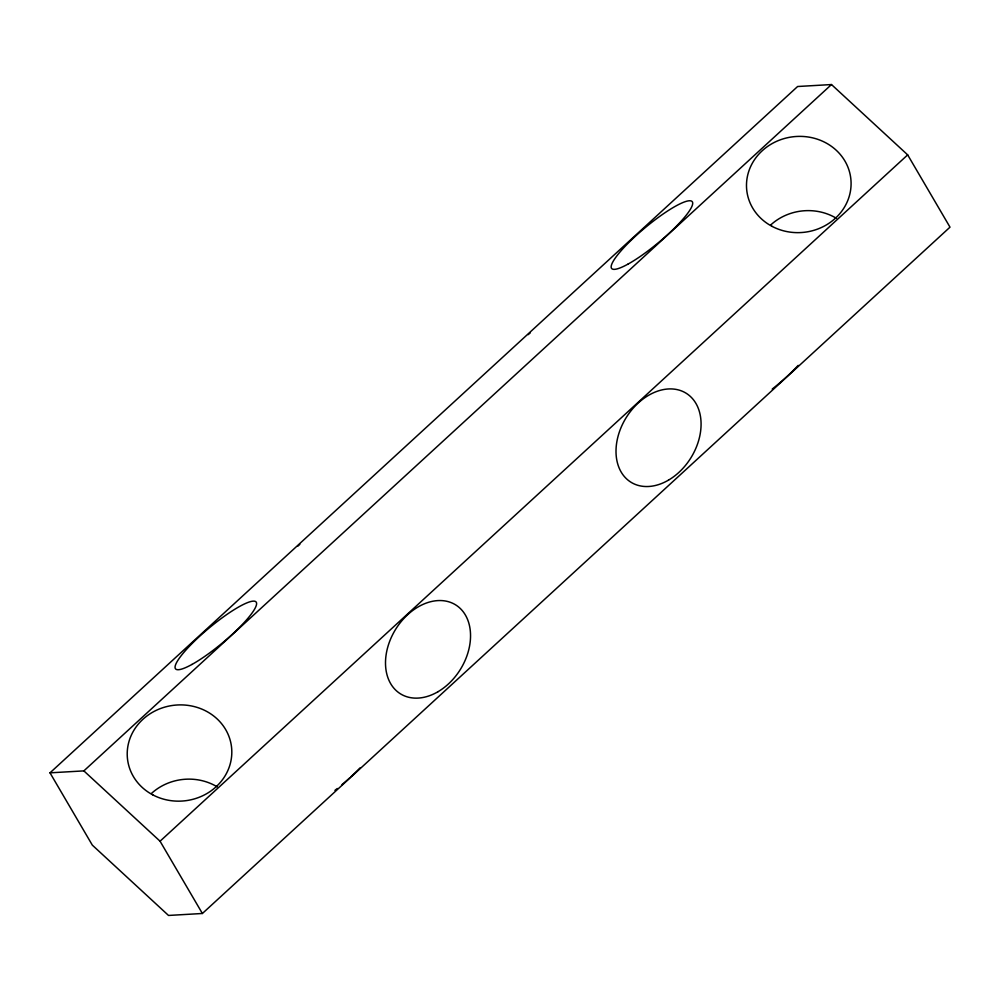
<?xml version="1.0" encoding="UTF-8"?>
<svg xmlns="http://www.w3.org/2000/svg" width="1000" height="1000" viewBox="0 0 1000 1000"><rect width="100%" height="100%" fill="white"/><g stroke="black" fill="none" stroke-linecap="round" stroke-linejoin="round"><path stroke-width="1.5" d="M50 772.837L797.613 86.512L831.488 84.55L907.675 154.875L950 227.162L202.387 913.487L168.512 915.45L92.325 845.125L50 772.837L83.863 770.888L831.488 84.55M202.387 913.487L160.062 841.213L907.675 154.875M83.863 770.888L160.062 841.213M770.675 225A52.35 48.075 -6.5 0 1 836.45 218.312M151.4 793.5A52.35 48.075 -6.5 0 1 217.175 786.825M528.175 334.663A52.35 38.087 -58.2 0 1 530.363 332.738M297.65 546.287A52.35 38.087 -58.2 0 1 299.85 544.362M360.087 767.85A52.35 9.988 -39.7 0 1 351.025 776.675M349.938 777.675A52.35 9.988 -39.7 0 1 341.987 784.638M337.3 788.487A52.35 9.988 -39.7 0 1 334.925 790.375M798.2 365.375A52.35 9.988 -39.7 0 1 772.225 389.075M628.062 264.075A52.35 9.988 -39.7 0 0 692.5 204.662A52.35 9.988 -39.7 0 0 635.3 236.325A52.35 9.988 -39.7 0 0 628.062 264.075M191.962 664.438A52.35 9.988 -39.7 0 0 256.4 605.013A52.35 9.988 -39.7 0 0 199.2 636.688A52.35 9.988 -39.7 0 0 191.962 664.438M668.5 480.125A52.35 38.087 -58.2 0 0 689.4 395.6A52.35 38.087 -58.2 0 0 617.75 437.463A52.35 38.087 -58.2 0 0 668.5 480.125M772.15 226.4A52.35 48.075 -6.5 0 0 851.087 184.112A52.35 48.075 -6.5 0 0 773.138 143.025A52.35 48.075 -6.5 0 0 772.15 226.4M437.975 691.737A52.35 38.087 -58.2 0 0 458.875 607.225A52.35 38.087 -58.2 0 0 387.238 649.087A52.35 38.087 -58.2 0 0 437.975 691.737M152.875 794.912A52.35 48.075 -6.5 0 0 231.812 752.625A52.35 48.075 -6.5 0 0 153.863 711.538A52.35 48.075 -6.5 0 0 152.875 794.912"/></g></svg>
